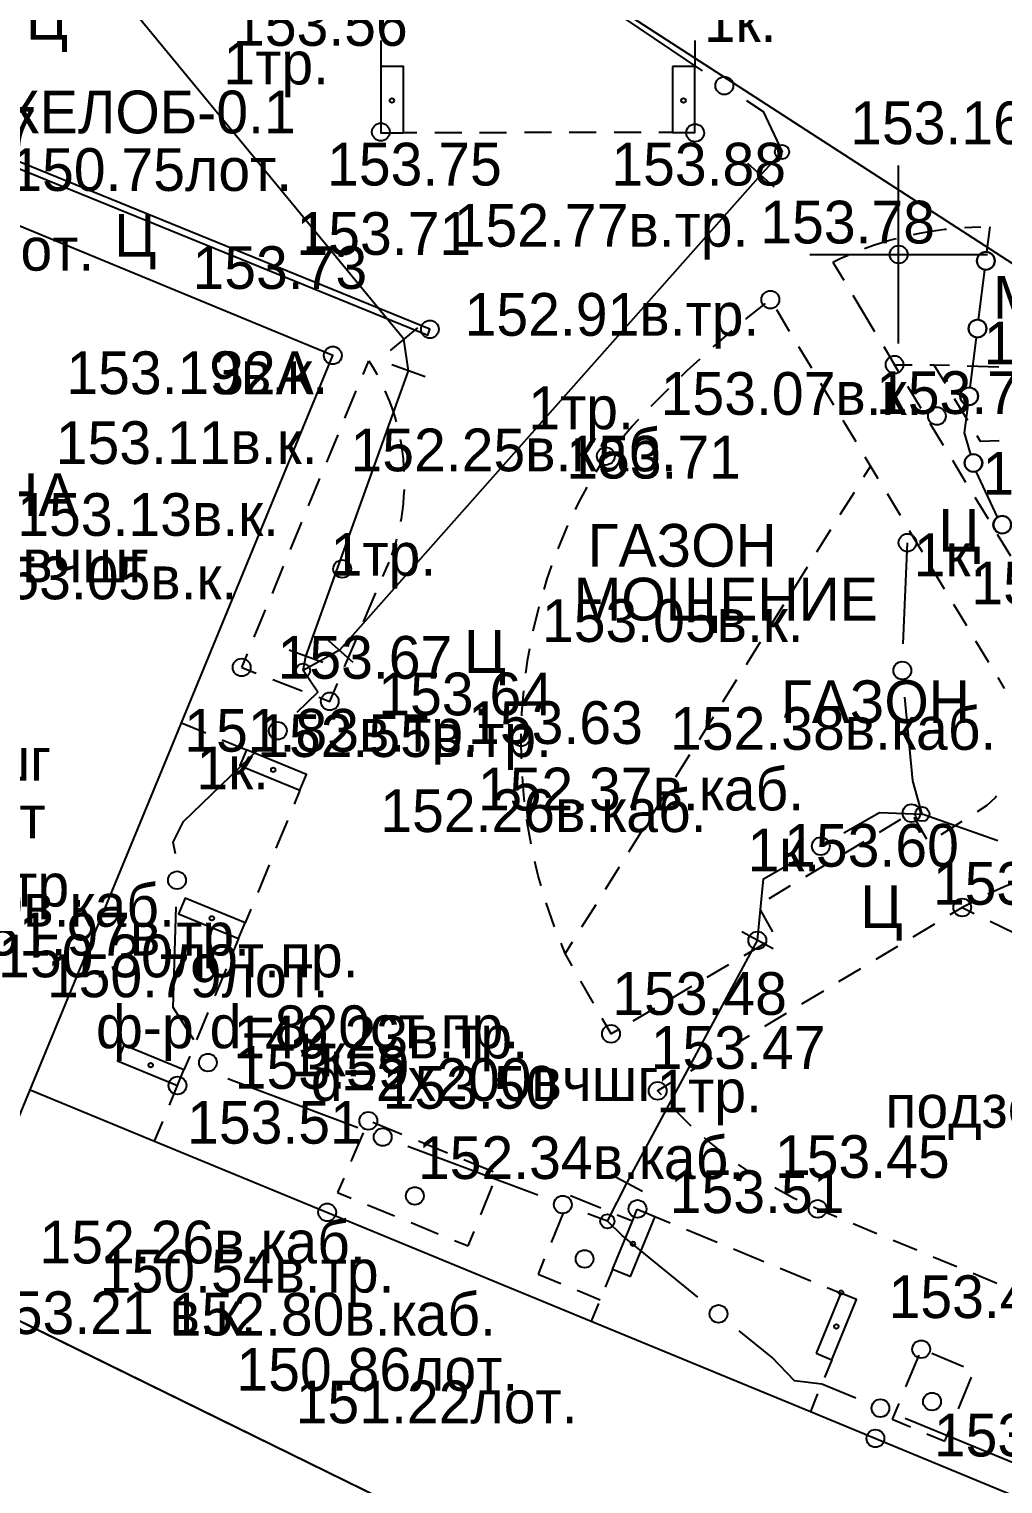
# Model space of a CAD drawing. Header units: metres. Extents: x -2743 to 126, y 13412 to 13916.
# Drawn here: x -1874.43 to -1847.07, y 13665.49 to 13706.33 of the extents above; entities that cross this region are included whole.
import ezdxf

# ---------------------------------------------------------------- set-up
doc = ezdxf.new("R2010")
doc.units = ezdxf.units.M
for name, color, linetype in [('0_геоподоснова', 7, 'Continuous'), ('output[1-12]_3_ДЖКХ-24_03233pp$0$Водосток проектный', 7, 'Continuous'), ('output[1-12]_3_ДЖКХ-24_03233up$0$Водопровод', 7, 'Continuous'), ('output[1-12]_3_ДЖКХ-24_03233up$0$Водосток', 7, 'Continuous'), ('output[1-12]_3_ДЖКХ-24_03233up$0$Кабели', 7, 'Continuous'), ('output[1-12]_brd$0$Граница заказа', 7, 'Continuous'), ('output[1-12]_brd$0$Координатные кресты', 7, 'Continuous'), ('output[19-22]_3_ДЖКХ-25_01840kl$0$Красные линии', 7, 'Continuous'), ('output[19-22]_3_ДЖКХ-25_01840tp$0$Береговая линия', 7, 'Continuous'), ('output[19-22]_3_ДЖКХ-25_01840tp$0$Горизонтали', 7, 'Continuous'), ('output[19-22]_3_ДЖКХ-25_01840tp$0$Граница площадки', 7, 'Continuous'), ('output[19-22]_3_ДЖКХ-25_01840tp$0$Граница улицы', 7, 'Continuous'), ('output[19-22]_3_ДЖКХ-25_01840tp$0$Здания', 7, 'Continuous'), ('output[19-22]_3_ДЖКХ-25_01840tp$0$Леса и газоны', 7, 'Continuous'), ('output[19-22]_3_ДЖКХ-25_01840tp$0$Номер дома', 7, 'Continuous'), ('output[19-22]_3_ДЖКХ-25_01840tp$0$Ограды', 7, 'Continuous'), ('output[19-22]_3_ДЖКХ-25_01840tp$0$Пояснительные подписи', 7, 'Continuous'), ('output[19-22]_3_ДЖКХ-25_01840tp$0$Фонари', 7, 'Continuous'), ('output[19-22]_3_ДЖКХ-25_01840tp$0$Части зданий', 7, 'Continuous'), ('output[19-22]_3_ДЖКХ-25_01840up$0$Водосток', 7, 'Continuous'), ('output[19-22]_3_ДЖКХ-25_01840up$0$Кабели', 7, 'Continuous'), ('output[19-22]_3_ДЖКХ-25_01840up$0$Кабель электрический', 7, 'Continuous'), ('output[19-22]_3_ДЖКХ-25_01840up$0$Канализация самотёчная', 7, 'Continuous'), ('output[19-22]_3_ДЖКХ-25_01840up$0$Подземные коммуникации', 7, 'Continuous'), ('output[19-22]_brd$0$Граница заказа', 7, 'Continuous'), ('output[23]_brd$0$Координатные кресты', 7, 'Continuous')]:
    doc.layers.add(name, color=color, linetype=linetype)

msp = doc.modelspace()

# ---------------------------------------------------------------- linework, layer by layer
at = {"layer": '0_геоподоснова'}
for points in [[(-1850, 13697.5), (-1850, 13702.5)], [(-1852.5, 13700), (-1847.5, 13700)]]:
    msp.add_lwpolyline(points, dxfattribs=at)
at = {"layer": 'output[1-12]_brd$0$Граница заказа'}
msp.add_lwpolyline([(-1548.477, 13587.979), (-1676.866, 13613.821), (-1826.623, 13646.49), (-1941.493, 13702.811), (-1939.549, 13742.563), (-1946.321, 13757.807), (-2014.549, 13775.285), (-2049.484, 13776.598), (-2061.844, 13786.697), (-2071.032, 13788.68), (-2071.376, 13780.544), (-2071.931, 13777.299), (-2073.348, 13774.272), (-2077.472, 13770.511), (-2078.904, 13770.009), (-2095.38, 13773.45), (-2141.494, 13783.622), (-2188.318, 13793.951), (-2191.54, 13794.789), (-2200.754, 13795.888), (-2200.859, 13795.91), (-2208.042, 13797.44), (-2324.427, 13822.225)], dxfattribs=at)
at = {"layer": 'output[1-12]_brd$0$Координатные кресты'}
msp.add_circle((-1850, 13700), 0.25, dxfattribs=at)
at = {"layer": 'output[19-22]_3_ДЖКХ-25_01840tp$0$Береговая линия'}
msp.add_lwpolyline([(-1881.67, 13705.244), (-1863.231, 13697.738), (-1863.168, 13697.899), (-1881.607, 13705.405), (-1881.67, 13705.244)], dxfattribs=at)
at = {"layer": 'output[19-22]_3_ДЖКХ-25_01840tp$0$Горизонтали'}
for centre in [(-1864.548, 13703.438), (-1855.718, 13703.412), (-1853.604, 13698.732), (-1863.168, 13697.899), (-1865.896, 13697.167), (-1850.115, 13696.906), (-1858.227, 13694.339), (-1868.457, 13688.407), (-1865.983, 13687.454), (-1860.605, 13686.444), (-1849.641, 13684.316), (-1848.213, 13681.667), (-1858.081, 13678.12), (-1870.26, 13676.67), (-1856.771, 13676.521), (-1864.9, 13675.678), (-1866.055, 13673.109), (-1857.338, 13673.206), (-1852.275, 13673.206), (-1849.366, 13669.266), (-1850.653, 13666.763)]:
    msp.add_circle(centre, 0.25, dxfattribs=at)
at = {"layer": 'output[19-22]_3_ДЖКХ-25_01840tp$0$Граница площадки'}
for points in [[(-1849.011, 13696.901), (-1848.571, 13696.888)], [(-1848.071, 13696.874), (-1847.19, 13696.849)], [(-1850.792, 13694.06), (-1850.989, 13693.746)], [(-1851.254, 13693.322), (-1851.649, 13692.693)], [(-1851.914, 13692.269), (-1852.308, 13691.641)], [(-1852.574, 13691.217), (-1852.968, 13690.588)], [(-1853.234, 13690.164), (-1853.628, 13689.535)], [(-1853.894, 13689.112), (-1854.288, 13688.483)], [(-1854.553, 13688.059), (-1854.948, 13687.43)], [(-1855.213, 13687.007), (-1855.607, 13686.378)], [(-1855.873, 13685.954), (-1856.267, 13685.325)], [(-1856.533, 13684.902), (-1856.927, 13684.273)], [(-1857.193, 13683.849), (-1857.587, 13683.22)], [(-1857.852, 13682.797), (-1858.247, 13682.168)], [(-1858.512, 13681.744), (-1858.906, 13681.115)], [(-1848.213, 13681.667), (-1847.875, 13681.502)], [(-1847.426, 13681.282), (-1846.751, 13680.953)], [(-1859.172, 13680.691), (-1859.369, 13680.377)]]:
    msp.add_lwpolyline(points, dxfattribs=at)
at = {"layer": 'output[19-22]_3_ДЖКХ-25_01840tp$0$Граница улицы'}
for points in [[(-1849.579, 13700.565), (-1849.451, 13700.592), (-1849.201, 13700.637), (-1848.951, 13700.676), (-1848.699, 13700.709), (-1848.653, 13700.713)], [(-1848.155, 13700.756), (-1847.94, 13700.766), (-1847.687, 13700.773)], [(-1850.959, 13700.168), (-1850.916, 13700.184), (-1850.677, 13700.268), (-1850.435, 13700.345), (-1850.191, 13700.417), (-1850.065, 13700.45)], [(-1851.85, 13699.788), (-1851.62, 13699.896), (-1851.423, 13699.983)], [(-1851.85, 13699.788), (-1851.545, 13699.282)], [(-1854.293, 13698.186), (-1854.276, 13698.2), (-1853.74, 13698.624)], [(-1851.287, 13698.853), (-1850.678, 13697.841)], [(-1853.436, 13698.452), (-1853.072, 13697.847)], [(-1855.211, 13697.404), (-1855.121, 13697.486), (-1854.675, 13697.863)], [(-1852.814, 13697.419), (-1852.45, 13696.814)], [(-1850.42, 13697.412), (-1850.115, 13696.906)], [(-1864.888, 13697.016), (-1864.777, 13696.837), (-1864.672, 13696.654), (-1864.654, 13696.62)], [(-1856.098, 13696.587), (-1855.94, 13696.742), (-1855.581, 13697.068)], [(-1850, 13696.717), (-1850.115, 13696.906), (-1849.622, 13696.904)], [(-1849.122, 13696.902), (-1849.011, 13696.901), (-1848.697, 13696.385)], [(-1864.433, 13696.171), (-1864.395, 13696.087), (-1864.316, 13695.892), (-1864.243, 13695.695), (-1864.177, 13695.495), (-1864.121, 13695.305)], [(-1856.952, 13695.737), (-1856.731, 13695.969), (-1856.455, 13696.238)], [(-1852.192, 13696.386), (-1851.828, 13695.781)], [(-1849.37, 13695.679), (-1849.741, 13696.29)], [(-1848.437, 13695.958), (-1848.066, 13695.348)], [(-1857.772, 13694.853), (-1857.494, 13695.167), (-1857.297, 13695.374)], [(-1851.57, 13695.353), (-1851.206, 13694.748)], [(-1848.74, 13694.641), (-1849.111, 13695.252)], [(-1864.007, 13694.819), (-1863.981, 13694.676), (-1863.949, 13694.468), (-1863.924, 13694.259), (-1863.907, 13694.049), (-1863.899, 13693.905)], [(-1847.806, 13694.921), (-1847.71, 13694.763), (-1847.181, 13694.776)], [(-1858.498, 13693.896), (-1858.227, 13694.339), (-1858.103, 13694.479)], [(-1850.948, 13694.32), (-1850.584, 13693.715)], [(-1848.11, 13693.603), (-1848.481, 13694.214)], [(-1863.897, 13693.405), (-1863.907, 13693.208), (-1863.925, 13692.998), (-1863.949, 13692.789), (-1863.981, 13692.581), (-1863.998, 13692.49)], [(-1859.076, 13692.839), (-1858.991, 13693.017), (-1858.748, 13693.463)], [(-1850.326, 13693.287), (-1849.962, 13692.682)], [(-1847.48, 13692.565), (-1847.851, 13693.176)], [(-1859.567, 13691.737), (-1859.323, 13692.323), (-1859.292, 13692.387)], [(-1849.704, 13692.254), (-1849.34, 13691.649)], [(-1846.85, 13691.527), (-1847.221, 13692.138)], [(-1864.109, 13692.003), (-1864.118, 13691.964), (-1864.178, 13691.762), (-1864.244, 13691.563)], [(-1864.49, 13690.96), (-1864.317, 13691.365)], [(-1859.963, 13690.599), (-1859.876, 13690.89), (-1859.741, 13691.269)], [(-1849.083, 13691.221), (-1848.719, 13690.616)], [(-1865.031, 13689.69), (-1864.685, 13690.5)], [(-1860.27, 13689.434), (-1860.104, 13690.119)], [(-1848.461, 13690.187), (-1848.097, 13689.583)], [(-1865.572, 13688.42), (-1865.226, 13689.23)], [(-1860.474, 13688.245), (-1860.419, 13688.651), (-1860.364, 13688.942)], [(-1847.839, 13689.154), (-1847.475, 13688.55)], [(-1868.457, 13688.407), (-1868.046, 13688.249)], [(-1867.58, 13688.069), (-1866.758, 13687.753)], [(-1847.217, 13688.121), (-1847.035, 13687.819)], [(-1866.291, 13687.573), (-1865.983, 13687.454), (-1865.767, 13687.96)], [(-1860.587, 13687.046), (-1860.585, 13687.123), (-1860.533, 13687.749)], [(-1860.596, 13685.84), (-1860.608, 13686.355), (-1860.605, 13686.444), (-1860.602, 13686.546)], [(-1860.51, 13684.638), (-1860.534, 13684.82), (-1860.572, 13685.341)], [(-1847.253, 13684.791), (-1847.292, 13684.743), (-1847.522, 13684.527), (-1847.799, 13684.352)], [(-1860.327, 13683.447), (-1860.437, 13684.058), (-1860.448, 13684.142)], [(-1849.944, 13684.134), (-1850.549, 13683.771)], [(-1849.207, 13683.582), (-1849.566, 13684.19)], [(-1848.222, 13684.085), (-1848.819, 13683.708)], [(-1850.978, 13683.514), (-1851.583, 13683.15)], [(-1860.044, 13682.275), (-1860.125, 13682.553), (-1860.22, 13682.958)], [(-1852.012, 13682.893), (-1852.617, 13682.53)], [(-1853.045, 13682.273), (-1853.651, 13681.909)], [(-1846.839, 13682.324), (-1846.97, 13682.274), (-1847.493, 13682.037)], [(-1859.672, 13681.128), (-1859.904, 13681.795)], [(-1853.889, 13681.601), (-1853.546, 13680.985)], [(-1847.939, 13681.811), (-1848.213, 13681.667), (-1848.561, 13681.458)], [(-1848.99, 13681.2), (-1849.603, 13680.831)], [(-1859.173, 13680.034), (-1859.369, 13680.377), (-1859.486, 13680.665)], [(-1853.742, 13680.668), (-1854.351, 13680.31)], [(-1850.031, 13680.574), (-1850.644, 13680.205)], [(-1854.782, 13680.057), (-1855.391, 13679.7)], [(-1851.073, 13679.948), (-1851.686, 13679.579)], [(-1858.575, 13678.986), (-1858.925, 13679.599)], [(-1855.822, 13679.447), (-1856.43, 13679.089)], [(-1852.114, 13679.321), (-1852.727, 13678.953)], [(-1856.862, 13678.836), (-1857.47, 13678.479)], [(-1853.156, 13678.695), (-1853.769, 13678.326)], [(-1857.901, 13678.225), (-1858.081, 13678.12), (-1858.328, 13678.552)], [(-1854.197, 13678.069), (-1854.81, 13677.7)], [(-1855.239, 13677.442), (-1855.852, 13677.074)], [(-1856.28, 13676.816), (-1856.771, 13676.521), (-1856.676, 13676.415)], [(-1856.341, 13676.044), (-1856.304, 13676.002), (-1855.835, 13675.538)], [(-1865.044, 13675.343), (-1865.393, 13674.532)], [(-1863.957, 13675.294), (-1864.775, 13675.627)], [(-1862.676, 13674.771), (-1863.494, 13675.105)], [(-1855.462, 13675.206), (-1855.283, 13675.048), (-1854.908, 13674.753)], [(-1861.396, 13674.249), (-1862.213, 13674.583)], [(-1854.505, 13674.457), (-1854.161, 13674.217), (-1853.909, 13674.062)], [(-1865.591, 13674.073), (-1865.765, 13673.667)], [(-1861.743, 13673.038), (-1861.413, 13673.857)], [(-1853.48, 13673.805), (-1852.951, 13673.52), (-1852.848, 13673.472)], [(-1858.37, 13673.223), (-1859.222, 13673.574)], [(-1859.414, 13673.116), (-1859.765, 13672.264)], [(-1857.482, 13672.857), (-1857.908, 13673.032)], [(-1852.395, 13673.26), (-1852.318, 13673.225), (-1852.275, 13673.206), (-1851.736, 13672.983)], [(-1862.095, 13672.165), (-1861.93, 13672.574)], [(-1851.274, 13672.792), (-1850.613, 13672.518)], [(-1850.151, 13672.327), (-1849.49, 13672.054)], [(-1859.955, 13671.802), (-1860.131, 13671.376)], [(-1849.028, 13671.863), (-1848.367, 13671.589)], [(-1847.905, 13671.398), (-1847.244, 13671.125)], [(-1849.435, 13669.099), (-1849.805, 13668.207)], [(-1848.178, 13668.774), (-1849.071, 13669.144)], [(-1848.322, 13667.593), (-1847.952, 13668.485)], [(-1849.997, 13667.745), (-1850.182, 13667.299)], [(-1848.699, 13666.685), (-1848.514, 13667.131)]]:
    msp.add_lwpolyline(points, dxfattribs=at)
at = {"layer": 'output[19-22]_3_ДЖКХ-25_01840tp$0$Здания'}
for points in [[(-1879.577, 13664.1), (-1879.536, 13664.083), (-1874.397, 13676.546), (-1870.317, 13686.443), (-1870.15, 13686.849), (-1865.896, 13697.167), (-1879.439, 13702.751), (-1879.962, 13702.966), (-1883.185, 13695.032), (-1890.233, 13677.678)], [(-1874.397, 13676.546), (-1871.069, 13675.174), (-1870.904, 13675.107), (-1858.637, 13670.053), (-1852.48, 13667.516), (-1846.995, 13665.256), (-1840.809, 13662.708), (-1823.226, 13655.464), (-1828.421, 13643.035), (-1829.719, 13643.578), (-1830.237, 13642.339), (-1844.846, 13648.235), (-1860.108, 13654.555)]]:
    msp.add_lwpolyline(points, dxfattribs=at)
at = {"layer": 'output[19-22]_3_ДЖКХ-25_01840tp$0$Леса и газоны'}
for centre in [(-1848.925, 13695.464), (-1865.633, 13691.173), (-1863.592, 13673.57), (-1858.823, 13671.802), (-1849.062, 13667.796)]:
    msp.add_circle(centre, 0.25, dxfattribs=at)
at = {"layer": 'output[19-22]_3_ДЖКХ-25_01840tp$0$Ограды'}
for points in [[(-1847.52, 13700.069), (-1847.433, 13700.772)], [(-1847.754, 13698.168), (-1847.581, 13699.573)], [(-1847.989, 13696.267), (-1847.816, 13697.672)], [(-1847.969, 13694.386), (-1848.146, 13694.994), (-1848.05, 13695.77)], [(-1847.219, 13692.627), (-1847.825, 13693.907)]]:
    msp.add_lwpolyline(points, dxfattribs=at)
for points in [[(-1847.3, 13699.821), (-1847.32, 13699.919), (-1847.373, 13699.998), (-1847.453, 13700.052), (-1847.55, 13700.072), (-1847.648, 13700.052), (-1847.727, 13699.998), (-1847.781, 13699.919), (-1847.8, 13699.821), (-1847.781, 13699.724), (-1847.727, 13699.645), (-1847.648, 13699.591), (-1847.55, 13699.572), (-1847.453, 13699.591), (-1847.373, 13699.645), (-1847.32, 13699.724), (-1847.3, 13699.821)], [(-1847.535, 13697.92), (-1847.555, 13698.017), (-1847.608, 13698.097), (-1847.688, 13698.15), (-1847.785, 13698.17), (-1847.882, 13698.15), (-1847.962, 13698.097), (-1848.015, 13698.017), (-1848.035, 13697.92), (-1848.015, 13697.823), (-1847.962, 13697.743), (-1847.882, 13697.69), (-1847.785, 13697.67), (-1847.688, 13697.69), (-1847.608, 13697.743), (-1847.555, 13697.823), (-1847.535, 13697.92)], [(-1847.77, 13696.019), (-1847.789, 13696.116), (-1847.843, 13696.195), (-1847.922, 13696.249), (-1848.02, 13696.269), (-1848.117, 13696.249), (-1848.196, 13696.195), (-1848.25, 13696.116), (-1848.27, 13696.019), (-1848.25, 13695.921), (-1848.196, 13695.842), (-1848.117, 13695.788), (-1848.02, 13695.769), (-1847.922, 13695.788), (-1847.843, 13695.842), (-1847.789, 13695.921), (-1847.77, 13696.019)], [(-1847.649, 13694.146), (-1847.669, 13694.243), (-1847.723, 13694.322), (-1847.802, 13694.376), (-1847.899, 13694.396), (-1847.997, 13694.376), (-1848.076, 13694.322), (-1848.13, 13694.243), (-1848.149, 13694.146), (-1848.13, 13694.048), (-1848.076, 13693.969), (-1847.997, 13693.915), (-1847.899, 13693.896), (-1847.802, 13693.915), (-1847.723, 13693.969), (-1847.669, 13694.048), (-1847.649, 13694.146)], [(-1846.841, 13692.413), (-1846.861, 13692.511), (-1846.914, 13692.59), (-1846.994, 13692.644), (-1847.091, 13692.663), (-1847.188, 13692.644), (-1847.268, 13692.59), (-1847.321, 13692.511), (-1847.341, 13692.413), (-1847.321, 13692.316), (-1847.268, 13692.237), (-1847.188, 13692.183), (-1847.091, 13692.163), (-1846.994, 13692.183), (-1846.914, 13692.237), (-1846.861, 13692.316), (-1846.841, 13692.413)]]:
    msp.add_lwpolyline(points, close=True, dxfattribs=at)
for centre in [(-1847.55, 13699.821), (-1847.55, 13699.821), (-1847.785, 13697.92), (-1847.785, 13697.92), (-1848.02, 13696.019), (-1848.02, 13696.019), (-1847.899, 13694.146), (-1847.899, 13694.146), (-1847.091, 13692.413), (-1847.091, 13692.413)]:
    msp.add_circle(centre, 0.25, dxfattribs=at)
at = {"layer": 'output[19-22]_3_ДЖКХ-25_01840tp$0$Фонари'}
for centre, radius in [((-1853.277, 13702.878), 0.2), ((-1849.753, 13691.909), 0.25), ((-1866.732, 13688.318), 0.2), ((-1849.337, 13684.289), 0.2), ((-1853.97, 13680.743), 0.25), ((-1858.182, 13672.858), 0.2)]:
    msp.add_circle(centre, radius, dxfattribs=at)
at = {"layer": 'output[19-22]_3_ДЖКХ-25_01840tp$0$Части зданий'}
for points in [[(-1864.548, 13706.003), (-1864.548, 13705.274)], [(-1855.723, 13706.004), (-1855.723, 13705.275)], [(-1864.548, 13705.274), (-1864.548, 13703.419), (-1863.913, 13703.419), (-1863.913, 13705.274), (-1864.548, 13705.274)], [(-1856.358, 13705.275), (-1856.358, 13703.42), (-1855.723, 13703.42), (-1855.723, 13705.275), (-1856.358, 13705.275)], [(-1863.533, 13703.419), (-1863.913, 13703.419)], [(-1862.274, 13703.419), (-1863.033, 13703.419)], [(-1861.015, 13703.419), (-1861.774, 13703.419)], [(-1859.756, 13703.42), (-1860.515, 13703.42)], [(-1858.497, 13703.42), (-1859.256, 13703.42)], [(-1857.237, 13703.42), (-1857.997, 13703.42)], [(-1856.358, 13703.42), (-1856.737, 13703.42)], [(-1865.047, 13696.632), (-1864.888, 13697.016)], [(-1865.557, 13695.402), (-1865.239, 13696.17)], [(-1866.067, 13694.172), (-1865.749, 13694.94)], [(-1866.577, 13692.942), (-1866.258, 13693.71)], [(-1867.087, 13691.713), (-1866.768, 13692.481)], [(-1867.596, 13690.483), (-1867.278, 13691.251)], [(-1868.106, 13689.253), (-1867.788, 13690.021)], [(-1868.457, 13688.407), (-1868.298, 13688.791)], [(-1870.15, 13686.849), (-1869.467, 13686.568)], [(-1869.005, 13686.378), (-1868.323, 13686.096)], [(-1866.819, 13684.96), (-1866.637, 13685.402), (-1868.323, 13686.096), (-1868.505, 13685.655), (-1866.819, 13684.96)], [(-1866.819, 13684.96), (-1866.98, 13684.57)], [(-1867.172, 13684.108), (-1867.494, 13683.329)], [(-1867.686, 13682.867), (-1868.008, 13682.087)], [(-1868.543, 13680.794), (-1868.361, 13681.236), (-1870.047, 13681.93), (-1870.229, 13681.489), (-1868.543, 13680.794)], [(-1868.2, 13681.625), (-1868.361, 13681.236)], [(-1868.543, 13680.794), (-1868.703, 13680.411)], [(-1868.895, 13679.95), (-1869.214, 13679.184)], [(-1869.407, 13678.722), (-1869.726, 13677.956)], [(-1870.26, 13676.67), (-1870.078, 13677.112), (-1871.764, 13677.806), (-1871.946, 13677.365), (-1870.26, 13676.67)], [(-1869.918, 13677.495), (-1870.078, 13677.112)], [(-1870.487, 13676.119), (-1870.26, 13676.67)], [(-1870.904, 13675.107), (-1870.677, 13675.657)], [(-1865.765, 13673.667), (-1865.385, 13673.511)], [(-1864.922, 13673.322), (-1864.161, 13673.011)], [(-1857.343, 13673.194), (-1856.847, 13672.99), (-1857.541, 13671.304), (-1858.037, 13671.508), (-1857.482, 13672.857), (-1857.343, 13673.194)], [(-1856.847, 13672.99), (-1856.42, 13672.814)], [(-1863.699, 13672.821), (-1862.938, 13672.51)], [(-1855.957, 13672.623), (-1855.103, 13672.272)], [(-1862.475, 13672.321), (-1862.095, 13672.165)], [(-1854.641, 13672.081), (-1853.787, 13671.729)], [(-1860.131, 13671.376), (-1859.491, 13671.111)], [(-1858.037, 13671.508), (-1858.242, 13671.012)], [(-1853.325, 13671.539), (-1852.471, 13671.187)], [(-1859.029, 13670.92), (-1858.389, 13670.655)], [(-1852.322, 13669.154), (-1851.88, 13668.972), (-1851.186, 13670.658), (-1851.581, 13670.821), (-1851.628, 13670.84), (-1852.322, 13669.154)], [(-1852.008, 13670.997), (-1851.581, 13670.821)], [(-1858.432, 13670.549), (-1858.637, 13670.053)], [(-1851.88, 13668.972), (-1852.085, 13668.475)], [(-1852.276, 13668.013), (-1852.48, 13667.516)], [(-1850.182, 13667.299), (-1849.671, 13667.088)], [(-1849.21, 13666.896), (-1848.699, 13666.685)]]:
    msp.add_lwpolyline(points, dxfattribs=at)
for centre in [(-1864.236, 13704.322), (-1856.045, 13704.323), (-1867.571, 13685.531), (-1869.295, 13681.365), (-1871.012, 13677.241), (-1857.466, 13672.224), (-1851.621, 13670.856), (-1851.751, 13669.906)]:
    msp.add_circle(centre, 0.0625, dxfattribs=at)
at = {"layer": 'output[19-22]_3_ДЖКХ-25_01840up$0$Кабели'}
for points in [[(-1863.9, 13697.62), (-1873.58, 13709.36)], [(-1857.76, 13706.66), (-1855.521, 13705.158)], [(-1854.275, 13704.322), (-1853.81, 13704.01), (-1853.277, 13702.878), (-1853.877, 13702.228)], [(-1854.251, 13702.56), (-1853.503, 13701.896)], [(-1853.877, 13702.228), (-1865.712, 13688.888)], [(-1863.514, 13697.938), (-1864.286, 13697.302)], [(-1863.77, 13696.73), (-1863.9, 13697.62)], [(-1866.652, 13688.718), (-1863.77, 13696.73)], [(-1863.3, 13696.561), (-1864.24, 13696.899)], [(-1849.87, 13689.07), (-1849.753, 13691.909)], [(-1866.086, 13689.22), (-1865.338, 13688.556)], [(-1866.181, 13688.549), (-1867.122, 13688.887)], [(-1865.712, 13688.888), (-1866.732, 13688.318)], [(-1866.903, 13687.149), (-1866.32, 13687.71), (-1866.732, 13688.318), (-1866.652, 13688.718)], [(-1851.536, 13683.762), (-1850.54, 13684.33), (-1849.337, 13684.289), (-1849.6, 13685.22), (-1849.826, 13687.574)], [(-1870.315, 13683.177), (-1870.38, 13683.5), (-1870.09, 13684.08), (-1867.983, 13686.108)], [(-1847.215, 13683.536), (-1849.337, 13684.289)], [(-1853.97, 13680.743), (-1853.8, 13682.47), (-1852.839, 13683.018)], [(-1869.805, 13677.948), (-1870.38, 13678.86), (-1870.296, 13681.683)], [(-1857.64, 13673.93), (-1853.97, 13680.743)], [(-1853.53, 13680.506), (-1854.41, 13680.98)], [(-1865.198, 13675.486), (-1868.68, 13676.79), (-1868.849, 13676.862)], [(-1860.139, 13673.59), (-1863.793, 13674.959)], [(-1857.2, 13673.693), (-1858.08, 13674.167)], [(-1858.182, 13672.858), (-1857.64, 13673.93)], [(-1855.644, 13670.732), (-1857.77, 13672.46), (-1858.182, 13672.858), (-1858.734, 13673.064)], [(-1851.207, 13667.897), (-1852.16, 13668.29), (-1852.93, 13668.38), (-1853.55, 13669.03), (-1854.48, 13669.786)], [(-1846.211, 13665.84), (-1849.82, 13667.326)]]:
    msp.add_lwpolyline(points, dxfattribs=at)
for centre in [(-1854.898, 13704.74), (-1849.898, 13688.321), (-1867.443, 13686.629), (-1852.188, 13683.39), (-1870.274, 13682.433), (-1869.405, 13677.313), (-1864.495, 13675.222), (-1859.436, 13673.327), (-1855.062, 13670.259), (-1850.513, 13667.612)]:
    msp.add_circle(centre, 0.25, dxfattribs=at)
at = {"layer": 'output[19-22]_brd$0$Граница заказа'}
for points in [[(-1822.934, 13684.319), (-1935.676, 13757.181)], [(-1941.493, 13702.811), (-1826.623, 13646.49)]]:
    msp.add_lwpolyline(points, dxfattribs=at)
at = {"layer": 'output[23]_brd$0$Координатные кресты'}
msp.add_circle((-1850, 13700), 0.25, dxfattribs=at)

# ---------------------------------------------------------------- texts
at = {"layer": 'output[1-12]_3_ДЖКХ-24_03233pp$0$Водосток проектный'}
for s, p in [('150.30лот.пр.', (-1875.3, 13679.708)), ('ф-р d=820ст.пр.', (-1872.551, 13677.718))]:
    msp.add_text(s, height=1.2, dxfattribs=at).set_placement(p)
at = {"layer": 'output[1-12]_3_ДЖКХ-24_03233up$0$Водопровод'}
for s, p in [('149.23в.тр.', (-1868.691, 13677.432)), ('150.54в.тр.', (-1872.444, 13670.858))]:
    msp.add_text(s, height=1.2, dxfattribs=at).set_placement(p)
at = {"layer": 'output[1-12]_3_ДЖКХ-24_03233up$0$Водосток'}
for s, p in [('150.79лот.', (-1873.93, 13679.148)), ('d=2x200вчшг', (-1866.516, 13676.237)), ('150.86лот.', (-1868.605, 13668.101)), ('151.22лот.', (-1866.939, 13667.188))]:
    msp.add_text(s, height=1.2, dxfattribs=at).set_placement(p)
at = {"layer": 'output[1-12]_3_ДЖКХ-24_03233up$0$Кабели'}
for s, p in [('152.25в.каб.', (-1865.4, 13693.913)), ('151.83в.тр.', (-1870.07, 13686.042)), ('152.38в.каб.', (-1856.422, 13686.095)), ('152.55в.тр.', (-1868.021, 13685.893)), ('152.37в.каб.', (-1861.822, 13684.393)), ('152.26в.каб.', (-1864.563, 13683.785)), ('152.08в.тр.', (-1881.136, 13681.695)), ('152.19в.каб.', (-1879.5, 13681.128)), ('151.97в.тр.', (-1876.502, 13680.319)), ('152.34в.каб.', (-1863.506, 13674.045)), ('152.26в.каб.', (-1874.138, 13671.674)), ('152.80в.каб.', (-1870.48, 13669.65))]:
    msp.add_text(s, height=1.2, dxfattribs=at).set_placement(p)
at = {"layer": 'output[19-22]_3_ДЖКХ-25_01840kl$0$Красные линии'}
msp.add_text('ТЕХНИЧЕСКАЯ ЗОНА', height=1.2, dxfattribs=at).set_placement((-1889.884, 13692.657))
at = {"layer": 'output[19-22]_3_ДЖКХ-25_01840tp$0$Береговая линия'}
msp.add_text('ЖЕЛОБ-0.1', height=1.2, dxfattribs=at).set_placement((-1875.611, 13703.4))
at = {"layer": 'output[19-22]_3_ДЖКХ-25_01840tp$0$Горизонтали'}
for s, p in [('153.56', (-1868.7, 13705.858)), ('153.07', (-1879.133, 13702.943)), ('153.75', (-1866.058, 13701.936)), ('153.88', (-1858.072, 13701.936)), ('153.78', (-1853.887, 13700.309)), ('153.71', (-1866.918, 13699.989)), ('153.73', (-1869.839, 13699.033)), ('153.78', (-1847.61, 13696.914)), ('153.72', (-1850.636, 13695.522)), ('153.71', (-1859.34, 13693.709)), ('153.73', (-1847.644, 13693.256)), ('153.65', (-1847.958, 13690.175)), ('153.67', (-1867.448, 13688.089)), ('153.64', (-1864.619, 13687.061)), ('153.63', (-1862.096, 13686.258)), ('153.60', (-1853.217, 13682.812)), ('153.57', (-1849.038, 13681.744)), ('153.48', (-1858.047, 13678.653)), ('153.47', (-1856.966, 13677.136)), ('153.59', (-1868.651, 13676.578)), ('153.50', (-1864.498, 13676.018)), ('153.51', (-1869.99, 13675.037)), ('153.45', (-1853.475, 13674.075)), ('153.51', (-1856.43, 13673.088)), ('153.47', (-1850.283, 13670.141)), ('153.50', (-1849.012, 13666.256))]:
    msp.add_text(s, height=1.2, dxfattribs=at).set_placement(p)
at = {"layer": 'output[19-22]_3_ДЖКХ-25_01840tp$0$Граница улицы'}
for p in [(-1874.521, 13706.028), (-1872.04, 13699.934), (-1848.886, 13691.657), (-1862.214, 13688.254), (-1851.076, 13681.088)]:
    msp.add_text('Ц', height=1.2, dxfattribs=at).set_placement(p)
at = {"layer": 'output[19-22]_3_ДЖКХ-25_01840tp$0$Леса и газоны'}
for p in [(-1858.739, 13691.236), (-1853.31, 13686.845)]:
    msp.add_text('ГАЗОН', height=1.2, dxfattribs=at).set_placement(p)
at = {"layer": 'output[19-22]_3_ДЖКХ-25_01840tp$0$Номер дома'}
msp.add_text('32А', height=1.2, dxfattribs=at).set_placement((-1869.287, 13696.077))
at = {"layer": 'output[19-22]_3_ДЖКХ-25_01840tp$0$Пояснительные подписи'}
for p in [(-1847.35, 13698.195), (-1859.129, 13689.724)]:
    msp.add_text('МОЩЕНИЕ', height=1.2, dxfattribs=at).set_placement(p)
at = {"layer": 'output[19-22]_3_ДЖКХ-25_01840up$0$Водосток'}
msp.add_text('150.41-150.75лот.', height=1.2, dxfattribs=at).set_placement((-1880.4, 13701.784))
at = {"layer": 'output[19-22]_3_ДЖКХ-25_01840up$0$Кабели'}
for s, p in [('1к.', (-1855.473, 13705.967)), ('1тр.', (-1868.97, 13704.773)), ('153.16в.к.', (-1851.362, 13703.095)), ('152.77в.тр.', (-1862.5, 13700.219)), ('152.91в.тр.', (-1862.194, 13697.718)), ('1тр.', (-1860.405, 13695.095)), ('153.11в.к.', (-1873.68, 13694.118)), ('1тр.', (-1865.959, 13690.98)), ('1к.', (-1849.577, 13690.967)), ('153.05в.к.', (-1875.933, 13690.319)), ('153.05в.к.', (-1860.022, 13689.122)), ('1к.', (-1869.73, 13684.986)), ('1к.', (-1854.246, 13682.682)), ('1к.', (-1867.14, 13676.93)), ('1тр.', (-1856.807, 13675.915)), ('153.21 в.к.', (-1875.836, 13669.692))]:
    msp.add_text(s, height=1.2, dxfattribs=at).set_placement(p)
at = {"layer": 'output[19-22]_3_ДЖКХ-25_01840up$0$Кабель электрический'}
for s, p in [('153.19в.к.', (-1873.383, 13696.08)), ('153.07в.к.', (-1856.686, 13695.498)), ('153.13в.к.', (-1874.762, 13692.101))]:
    msp.add_text(s, height=1.2, dxfattribs=at).set_placement(p)
at = {"layer": 'output[19-22]_3_ДЖКХ-25_01840up$0$Канализация самотёчная'}
for s, p in [('148.75лот.', (-1880.517, 13699.546)), ('d=150+100вчшг', (-1882.741, 13690.793)), ('d=150+100вчшг', (-1885.497, 13685.225)), ('148.92-150.64лот', (-1886.881, 13683.605))]:
    msp.add_text(s, height=1.2, dxfattribs=at).set_placement(p)
at = {"layer": 'output[19-22]_3_ДЖКХ-25_01840up$0$Подземные коммуникации'}
msp.add_text('подземное сооружение', height=1.2, dxfattribs=at).set_placement((-1850.37, 13675.485))

doc.saveas('drawing.dxf')
